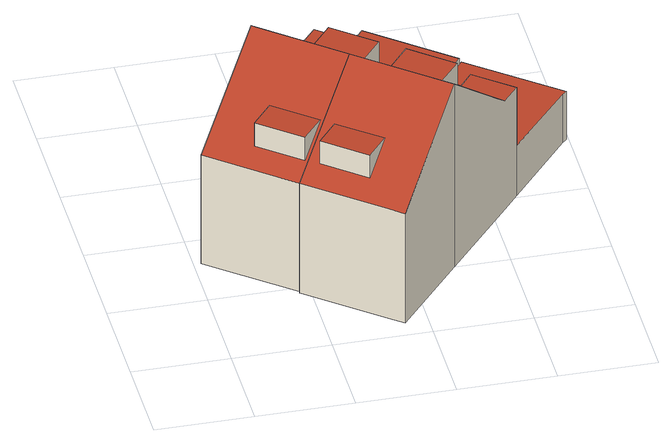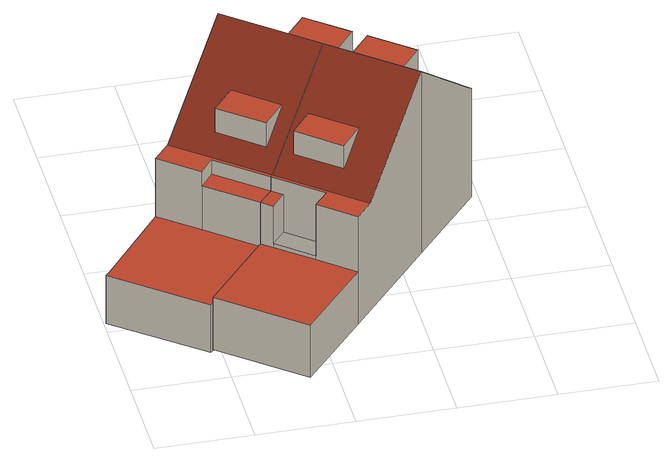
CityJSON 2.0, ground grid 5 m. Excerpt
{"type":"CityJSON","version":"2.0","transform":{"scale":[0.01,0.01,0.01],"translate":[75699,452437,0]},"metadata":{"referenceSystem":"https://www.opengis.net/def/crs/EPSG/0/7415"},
"CityObjects":{
"building1":{"type":"Building","attributes":{"Volume":604.09,"Dakoppervlakte":92.32,"Muuroppervlakte":301.17,"Vloeroppervlakte":89.91,"hoogte_Z_max_in_m_NAP":11.74,"GEB_DOEL":"woonfunctie","dateOfConstruction":"1925-01-01","measuredHeight":10.72},"children":["building1-1","building1-2"],"geometry":[{"type":"Solid","lod":"2","boundaries":[[[[0,1,2,3,4,5,6,7,8,9,10,11]],[[12,13,14,15],[16,17,18,19]],[[20,21,22,13,12],[23,24,25,26]],[[27,28,15,14,29,30]],[[31,32,33,34,35,36]],[[37,38,39,40]],[[41,42,43,44]],[[22,21,20,3,2,1]],[[22,1,0,11,10,39,29,14,13]],[[28,34,6,5,4,12,15]],[[7,33,32,8]],[[33,7,6,34]],[[10,9,31,40,39]],[[37,43,42,38]],[[4,3,20,12]],[[31,36,43,37,40]],[[39,38,42,41,30,29]],[[44,27,30,41]],[[27,44,35,34,28]],[[44,43,36,35]],[[9,8,32,31]],[[19,45,46,16]],[[45,19,18]],[[46,45,18,17]],[[17,16,46]],[[47,48,23,26]],[[24,48,47,25]],[[24,23,48]],[[47,26,25]]]],"semantics":{"surfaces":[{"type":"GroundSurface"},{"type":"RoofSurface"},{"type":"OuterFloorSurface"},{"type":"WallSurface"}],"values":[[0,1,1,1,1,1,2,3,3,3,3,3,3,3,3,3,3,3,3,3,3,1,3,3,3,1,3,3,3]]}}]},
"building1-1":{"type":"BuildingInstallation","attributes":{"relationToConstruction":"outside"},"parents":["building1"],"geometry":[{"type":"MultiSurface","lod":"2","boundaries":[[[19,45,46,16]],[[45,19,18]],[[46,45,18,17]],[[17,16,46]]],"semantics":{"surfaces":[{"type":"RoofSurface"},{"type":"WallSurface"}],"values":[0,1,1,1]}}]},
"building1-2":{"type":"BuildingInstallation","attributes":{"relationToConstruction":"outside"},"parents":["building1"],"geometry":[{"type":"MultiSurface","lod":"2","boundaries":[[[47,48,23,26]],[[24,48,47,25]],[[24,23,48]],[[47,26,25]]],"semantics":{"surfaces":[{"type":"RoofSurface"},{"type":"WallSurface"}],"values":[0,1,1,1]}}]},
"building2":{"type":"Building","attributes":{"Volume":656.59,"Dakoppervlakte":103.35,"Muuroppervlakte":302.61,"Vloeroppervlakte":97.39,"hoogte_Z_max_in_m_NAP":11.74,"GEB_DOEL":"woonfunctie","dateOfConstruction":"1925-01-01","measuredHeight":10.79},"children":["building2-1","building2-2"],"geometry":[{"type":"Solid","lod":"2","boundaries":[[[[49,50,51,52,53,54,55,56,57,58,59,60,61,62,63]],[[64,65,14,13],[66,67,68,69]],[[64,13,22,70,71,72],[73,74,75,76]],[[65,77,78,79,29,14]],[[80,81,82,83,84,85,86]],[[87,88,40,39]],[[59,72,71,70,22,62,61,60]],[[58,64,72,59]],[[86,56,55,80]],[[54,53,82,81]],[[82,53,52,83]],[[83,52,51,84]],[[51,50,39,40,84]],[[22,13,14,29,39,50,49,63,62]],[[77,86,85,88,78]],[[78,88,87,79]],[[79,87,39,29]],[[85,84,40,88]],[[77,65,64,58,57,56,86]],[[54,81,80,55]],[[89,90,69,68]],[[89,68,67]],[[67,66,90,89]],[[66,69,90]],[[91,92,73,76]],[[91,75,74,92]],[[74,73,92]],[[91,76,75]]]],"semantics":{"surfaces":[{"type":"GroundSurface"},{"type":"RoofSurface"},{"type":"WallSurface"}],"values":[[0,1,1,1,1,1,2,2,2,2,2,2,2,2,2,2,2,2,2,2,1,2,2,2,1,2,2,2]]}}]},
"building2-1":{"type":"BuildingInstallation","attributes":{"relationToConstruction":"outside"},"parents":["building2"],"geometry":[{"type":"MultiSurface","lod":"2","boundaries":[[[89,90,69,68]],[[89,68,67]],[[67,66,90,89]],[[66,69,90]]],"semantics":{"surfaces":[{"type":"RoofSurface"},{"type":"WallSurface"}],"values":[0,1,1,1]}}]},
"building2-2":{"type":"BuildingInstallation","attributes":{"relationToConstruction":"outside"},"parents":["building2"],"geometry":[{"type":"MultiSurface","lod":"2","boundaries":[[[91,92,73,76]],[[91,75,74,92]],[[74,73,92]],[[91,76,75]]],"semantics":{"surfaces":[{"type":"RoofSurface"},{"type":"WallSurface"}],"values":[0,1,1,1]}}]}
},
"vertices":[
[784,865,102],[443,461,102],[98,745,102],[34,798,102],[375,1202,102],[723,1613,102],[805,1710,102],[1132,2096,102],[1538,1761,102],[1212,1374,102],[1142,1291,102],[1130,1277,102],[375,1202,1174],[784,865,1174],[1130,1277,734],[723,1613,734],[703,1286,950],[807,1413,816],[1018,1238,816],[914,1112,950],[34,798,741],[98,745,741],[443,461,741],[594,667,950],[489,540,815],[278,714,815],[383,841,950],[982,1563,734],[805,1710,734],[1142,1291,734],[911,1481,734],[1212,1374,409],[1538,1761,409],[1132,2096,409],[805,1710,409],[982,1563,409],[1157,1418,409],[1157,1418,652],[1088,1335,652],[1142,1291,652],[1212,1374,652],[911,1481,431],[1088,1335,431],[1157,1418,431],[982,1563,431],[1018,1238,950],[807,1413,950],[278,714,950],[489,540,950],
[1130,1277,95],[1142,1291,95],[1212,1374,95],[1538,1761,95],[1550,1775,95],[1989,1420,95],[1963,1394,95],[1648,1015,95],[1566,917,95],[1221,504,95],[883,98,95],[816,153,95],[460,447,95],[443,461,95],[784,865,95],[1221,504,1174],[1566,917,734],[1131,1149,814],[1344,973,814],[1235,841,954],[1022,1017,954],[460,447,741],[816,153,741],[883,98,741],[862,447,951],[760,322,819],[551,494,819],[654,619,951],[1648,1015,734],[1456,1173,734],[1389,1088,734],[1963,1394,379],[1989,1420,378],[1550,1775,378],[1538,1761,379],[1212,1374,393],[1456,1173,393],[1648,1015,393],[1389,1088,652],[1456,1173,652],[1344,973,954],[1131,1149,954],[551,494,951],[760,322,951]
]}
